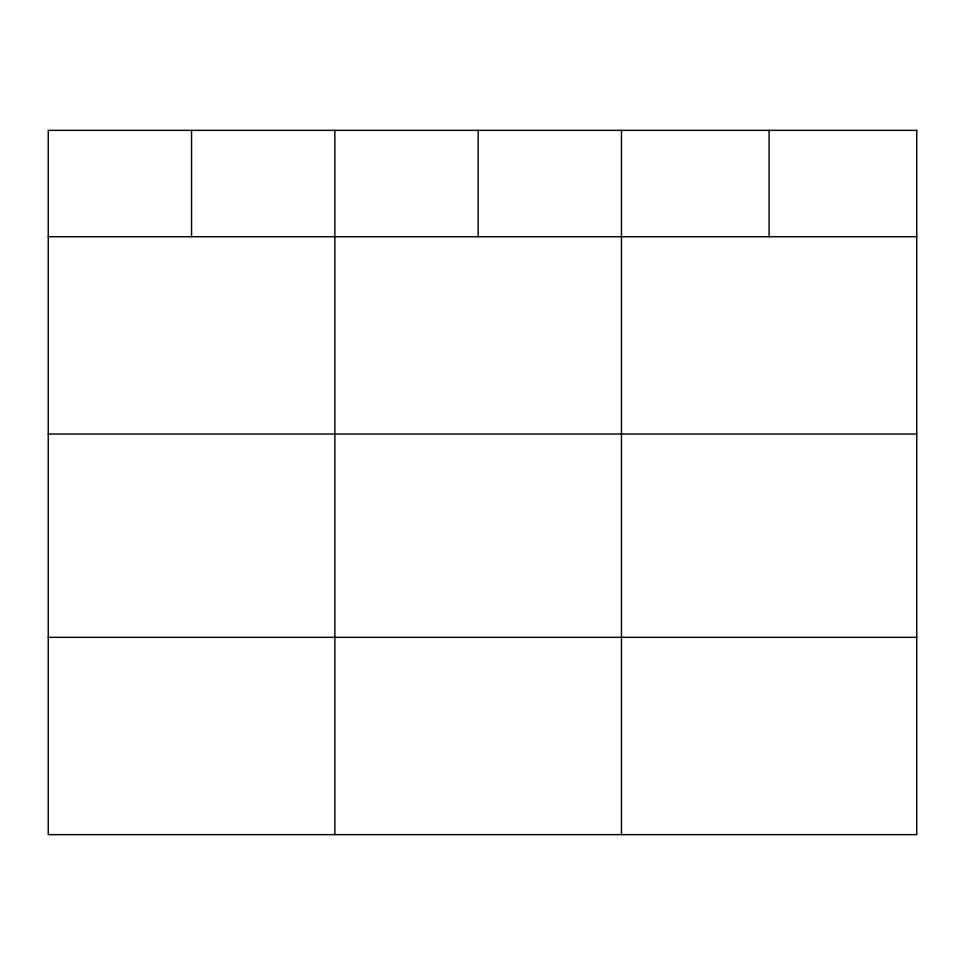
<?xml version="1.0" encoding="UTF-8"?>
<svg xmlns="http://www.w3.org/2000/svg" width="965" height="965" viewBox="0 0 965 965"><rect width="100%" height="100%" fill="white"/><g stroke="black" fill="none" stroke-linecap="round" stroke-linejoin="round"><path stroke-width="1.45" d="M48.25 236.727L916.75 236.727M48.25 434.033L916.75 434.033M48.25 637.322L916.75 637.322M769.105 130.359L769.105 236.727M621.46 130.359L621.46 834.641M478.157 130.359L478.157 236.727M334.855 130.359L334.855 834.641M191.553 130.359L191.553 236.727M916.75 130.359L48.25 130.359L48.25 834.641L916.75 834.641L916.75 130.359"/></g></svg>
